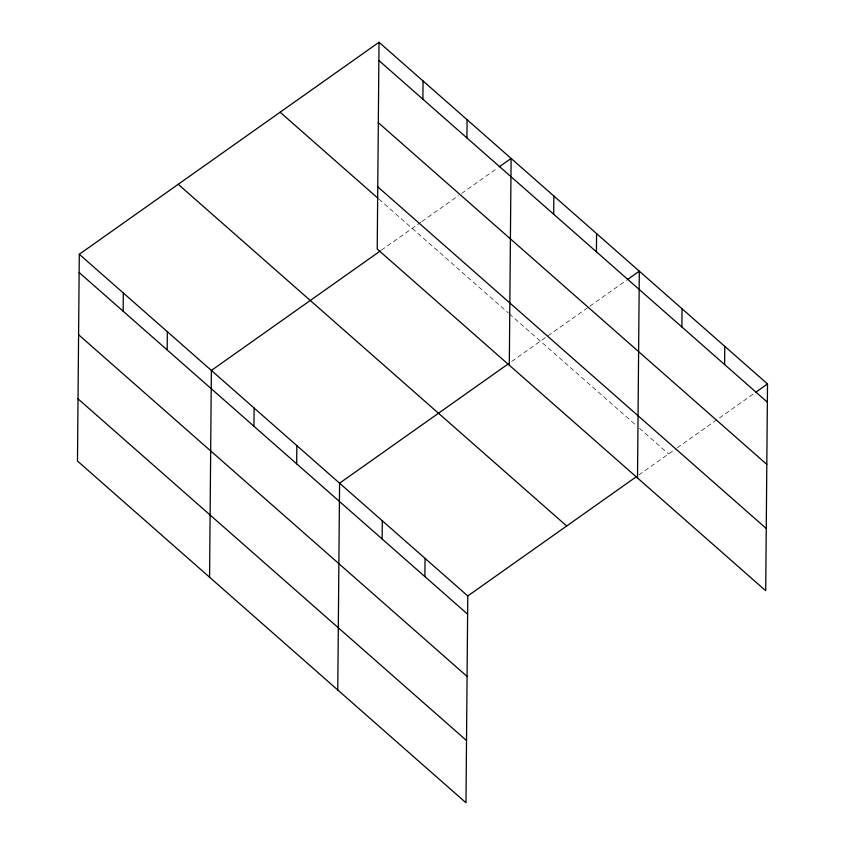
<?xml version="1.0" encoding="UTF-8"?>
<svg xmlns="http://www.w3.org/2000/svg" width="845" height="845" viewBox="0 0 845 845"><rect width="100%" height="100%" fill="white"/><g stroke="black" fill="none" stroke-linecap="round" stroke-linejoin="round"><path stroke-width="0.63" stroke-dasharray="4.22 3.17" d="M381.412 250.162L420.799 222.309M421.877 221.548L458.434 195.691M461.655 193.41L497.135 168.313M511.743 361.417L588.785 306.925M589.863 306.165L626.409 280.308M638.883 474.922L676.127 448.579M677.204 447.818L754.617 393.062M378.93 199.135L508.352 312.956M509.324 313.812L635.577 424.855M639.464 428.278L668.606 453.902"/><path stroke-width="1.27" d="M79.293 254.271L77.486 461.064L465.975 802.75L467.781 595.957L79.293 254.271L379.025 42.25L767.513 383.936L765.707 590.729L377.219 249.043L379.025 42.25M123.159 311.224L123.317 292.993M167.183 349.946L167.342 331.726M209.571 577.241L211.377 370.448L380.356 250.923M253.944 426.26L254.113 408.029M296.679 463.842L296.838 445.621M337.768 689.995L339.574 483.203L508.553 363.677M382.151 539.015L382.31 520.784M422.901 99.203L423.06 80.972M424.887 576.596L425.046 558.376M466.926 137.925L467.084 119.694M509.313 365.22L511.109 158.427L499.289 166.792M553.686 214.239L553.845 196.008M596.422 251.821L596.581 233.59M637.51 477.974L639.316 271.182L627.486 279.547M681.894 326.994L682.052 308.763M724.619 364.575L724.788 346.344M467.781 595.957L636.76 476.432M755.694 392.302L767.513 383.936M378.866 60.481L767.355 402.157M378.328 122.705L766.816 464.391M377.768 186.819L766.257 528.505M280.117 112.216L377.958 198.269M178.2 184.305L566.689 525.991M79.124 272.502L467.623 614.188M78.585 334.726L467.074 676.412M78.025 398.84L466.514 740.526"/></g></svg>
